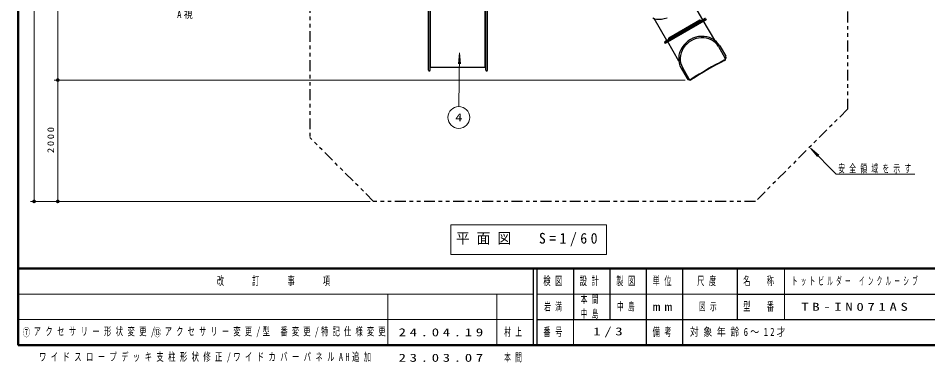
# Model space of a CAD drawing. Units: millimetres on the paper, scale 1:60. Extents: x -385 to 0, y -594 to 267.
# Drawn here: x -385 to -135.1, y -4.9 to 89.8 of the extents above; entities that cross this region are included whole.
import ezdxf
from ezdxf.enums import TextEntityAlignment as Align

# ---------------------------------------------------------------- set-up
doc = ezdxf.new("R2010")
doc.units = ezdxf.units.MM
doc.linetypes.add('USER1', pattern=[4.5, 2.5, -2])
doc.linetypes.add('USER3', pattern=[8, 3, -1, 1, -1, 1, -1])
doc.layers.add('LY_1', color=7, linetype='Continuous', lineweight=25)
doc.styles.add('ＭＳ ゴシック', font='')
doc.styles.get('ＭＳ ゴシック').set_extended_font_data('MS Gothic')

# ---------------------------------------------------------------- blocks, each defined once
blk = doc.blocks.new('filled_dot')
at = {"color": 0, "linetype": 'Continuous', "lineweight": -2, "const_width": 1.25}
blk.add_lwpolyline([(-0.625, 0, 1), (0.625, 0, 1)], format="xyb", close=True, dxfattribs=at)

msp = doc.modelspace()

# ---------------------------------------------------------------- linework, layer by layer
at = {"layer": 'LY_1', "lineweight": 50}
for p, q in [((-385, 267), (-385, 0)), ((-385, 21), (0, 21)), ((-385, 0), (0, 0))]:
    msp.add_line(p, q, dxfattribs=at)
at = {"layer": 'LY_1', "lineweight": 13}
for p, q in [((-380.626, 39.484), (-380.626, 241.025)), ((-374.126, 72.817), (-374.126, 211.025)), ((-263.745, 80.3), (-264.044, 77.315)), ((-263.934, 65.55), (-263.745, 80.3)), ((-263.745, 80.3), (-263.521, 77.308)), ((-201.753, 72.817), (-375.126, 72.817)), ((-374.126, 39.484), (-374.126, 72.817)), ((-167.404, 54.076), (-165.476, 51.778)), ((-167.404, 54.076), (-165.106, 52.148)), ((-160.327, 46.999), (-167.404, 54.076)), ((-160.327, 46.999), (-138.733, 46.999)), ((-288.361, 39.484), (-381.626, 39.484)), ((-266.173, 33.059), (-266.173, 24.925)), ((-223.373, 33.059), (-266.173, 33.059)), ((-223.373, 24.925), (-223.373, 33.059)), ((-266.173, 24.925), (-223.373, 24.925)), ((-174.5, 21), (-174.5, 7)), ((-385, 14), (-243.5, 14)), ((-283.5, 14), (-283.5, 0)), ((-253.5, 14), (-253.5, 0)), ((-242.5, 14), (-187.5, 14)), ((-385, 7), (-243.5, 7)), ((-232.5, 7), (-232.5, 0))]:
    msp.add_line(p, q, dxfattribs=at)
at = {"layer": 'LY_1', "linetype": 'USER3'}
for p, q in [((-157.211, 123.666), (-157.211, 64.782)), ((-304.934, 110.281), (-304.934, 57.058)), ((-157.211, 64.782), (-182.508, 39.484)), ((-287.361, 39.484), (-304.934, 57.058)), ((-182.508, 39.484), (-287.361, 39.484))]:
    msp.add_line(p, q, dxfattribs=at)
at = {"layer": 'LY_1'}
for p, q in [((-272.279, 75.549), (-272.279, 117.698)), ((-271.825, 75.549), (-271.825, 117.698)), ((-271.702, 76.216), (-271.702, 117.698)), ((-256.682, 76.216), (-256.682, 117.698)), ((-256.559, 75.549), (-256.559, 117.698)), ((-256.105, 75.549), (-256.105, 117.698)), ((-196.928, 89.382), (-200.396, 95.387)), ((-206.801, 83.682), (-210.268, 89.687)), ((-196.307, 89.74), (-207.421, 83.323)), ((-195.985, 89.349), (-207.244, 82.849)), ((-196.335, 89.455), (-207.16, 83.205)), ((-197.736, 89.281), (-206.31, 84.331)), ((-197.559, 89.075), (-197.668, 89.263)), ((-193.668, 83.735), (-196.811, 89.18)), ((-196.335, 89.455), (-196.393, 89.556)), ((-196.194, 89.71), (-195.985, 89.349)), ((-207.452, 83.21), (-207.244, 82.849)), ((-207.16, 83.205), (-207.219, 83.306)), ((-203.541, 78.035), (-206.684, 83.48)), ((-206.328, 84.263), (-206.22, 84.075)), ((-192.665, 81.998), (-190.873, 78.894)), ((-192.304, 82.206), (-190.656, 79.351)), ((-271.825, 76.132), (-271.785, 76.132)), ((-256.682, 76.288), (-271.702, 76.288)), ((-256.559, 76.132), (-256.599, 76.132)), ((-202.898, 76.089), (-201.25, 73.234)), ((-202.538, 76.298), (-200.746, 73.194)), ((-243.5, 21), (-243.5, 0)), ((-242.5, 21), (-242.5, 0)), ((-232.5, 21), (-232.5, 7)), ((-222.5, 21), (-222.5, 7)), ((-212.5, 21), (-212.5, 0)), ((-202.5, 21), (-202.5, 7)), ((-187.5, 21), (-187.5, 7)), ((-187.5, 14), (-70, 14)), ((-242.5, 7), (0, 7)), ((-202.5, 7), (-202.5, 0))]:
    msp.add_line(p, q, dxfattribs=at)
at = {"layer": 'LY_1', "linetype": 'USER1', "lineweight": 13}
for p, q in [((-196.236, 89.55), (-196.086, 89.29)), ((-207.293, 83.167), (-207.143, 82.907))]:
    msp.add_line(p, q, dxfattribs=at)
at = {"layer": 'LY_1'}
for points in [[(-210.698, 89.871), (-210.21, 89.669), (-209.636, 89.549), (-208.986, 89.514), (-208.274, 89.563), (-207.515, 89.697), (-206.724, 89.911)], [(-192.304, 82.206), (-192.71, 82.805), (-193.2, 83.341), (-193.765, 83.806), (-194.396, 84.191), (-195.082, 84.489), (-195.811, 84.697), (-196.57, 84.809), (-197.347, 84.824), (-198.129, 84.743), (-198.901, 84.565), (-199.651, 84.295), (-200.366, 83.937), (-201.034, 83.497), (-201.643, 82.982), (-202.183, 82.402), (-202.644, 81.766), (-203.02, 81.085), (-203.302, 80.372), (-203.487, 79.637), (-203.571, 78.894), (-203.553, 78.155), (-203.434, 77.433), (-203.214, 76.741), (-202.898, 76.089)], [(-192.665, 81.998), (-193.043, 82.556), (-193.5, 83.056), (-194.027, 83.489), (-194.615, 83.847), (-195.254, 84.126), (-195.933, 84.319), (-196.64, 84.423), (-197.365, 84.438), (-198.093, 84.362), (-198.813, 84.196), (-199.512, 83.944), (-200.178, 83.611), (-200.8, 83.2), (-201.368, 82.721), (-201.871, 82.18), (-202.301, 81.588), (-202.651, 80.953), (-202.914, 80.288), (-203.086, 79.603), (-203.165, 78.911), (-203.148, 78.222), (-203.036, 77.55), (-202.832, 76.905), (-202.538, 76.298)]]:
    msp.add_lwpolyline(points, dxfattribs=at)
at = {"layer": 'LY_1', "lineweight": 13}
msp.add_circle((-263.972, 62.55), 3, dxfattribs=at)
at = {"layer": 'LY_1'}
for centre, radius, start, end in [((-197.711, 89.238), 0.05, 30, 120), ((-197.603, 89.05), 0.05, 300, 30), ((-196.266, 89.668), 0.0833, 30, 120), ((-207.38, 83.251), 0.0833, 120, 210), ((-206.285, 84.288), 0.05, 120, 210), ((-206.176, 84.1), 0.05, 210, 300), ((-140.653, -19.49), 110.009, 117.26508, 122.73492), ((-140.653, -19.49), 109.893, 117.26508, 122.73492), ((-191.246, 78.679), 0.43, 297.26508, 30), ((-191.377, 78.934), 0.833, 297.26508, 30), ((-272.052, 75.549), 0.227, 180, 0), ((-271.785, 76.216), 0.0833, 270, 0), ((-256.599, 76.216), 0.0833, 180, 270), ((-256.332, 75.549), 0.227, 180, 0), ((-200.528, 73.651), 0.833, 210, 302.73492), ((-200.373, 73.41), 0.43, 210, 302.73492)]:
    msp.add_arc(centre, radius, start, end, dxfattribs=at)
at = {"layer": 'LY_1', "linetype": 'USER1', "lineweight": 13}
for centre, start, end in [((-196.308, 89.508), 30, 120), ((-207.22, 83.208), 120, 210)]:
    msp.add_arc(centre, 0.0833, start, end, dxfattribs=at)

# ---------------------------------------------------------------- block references
at = {"layer": 'LY_1', "lineweight": 13, "xscale": 0.4, "yscale": 0.4}
for p, rotation in [((-374.126, 72.817), 90), ((-374.126, 72.817), 270), ((-380.626, 39.484), 90), ((-374.126, 39.484), 90)]:
    msp.add_blockref('filled_dot', p, dxfattribs=dict(at, rotation=rotation))

# ---------------------------------------------------------------- texts
at = {"layer": 'LY_1', "style": 'ＭＳ ゴシック', "width": 1.35}
msp.add_text('4', height=2.199, dxfattribs=at).set_placement((-263.972, 62.55), align=Align.MIDDLE_CENTER)
at = {"layer": 'LY_1', "style": 'ＭＳ ゴシック', "width": 0.65}
for s, p in [('⑦', (-383.75, 3.5)), ('⑬', (-347.75, 3.5))]:
    msp.add_text(s, height=2.199, dxfattribs=at).set_placement(p, align=Align.MIDDLE_LEFT)
at = {"layer": 'LY_1', "style": 'ＭＳ ゴシック'}
for s, insert, char_height, attachment_point in [('\\T1.5;\\W0.9;A視', (-338.573, 90.741), 1.979, 5), ('\\T1.64;\\W0.6;安全領域を示す', (-159.733, 47.149), 2.199, 7), ('\\T1.5;\\W0.95;平面図\u3000S=1/60', (-264.773, 28.992), 2.933, 4), ('\\T1.64;\\W0.6;改\u3000\u3000訂\u3000\u3000事\u3000\u3000項', (-314.25, 17.5), 2.346, 5), ('\\T1.64;\\W0.6;検図', (-237.5, 17.5), 2.346, 5), ('\\T1.64;\\W0.6;設計', (-227.5, 17.5), 2.346, 5), ('\\T1.64;\\W0.6;製図', (-217.5, 17.5), 2.346, 5), ('\\T1.64;\\W0.6;単位', (-207.5, 17.5), 2.346, 5), ('\\T1.64;\\W0.6;尺度', (-195.25, 17.5), 2.346, 5), ('\\T1.64;\\W0.6;名\u3000称', (-181, 17.5), 2.346, 5), ('\\T1.58;\\W0.5;トットビルダー\\~インクルーシブ', (-154.75, 17.5), 2.199, 5), ('\\T1.64;\\W0.6;本間', (-230.5, 12.5), 2.199, 4), ('\\T1.64;\\W0.6;岩満', (-237.5, 10.5), 2.199, 5), ('\\T1.64;\\W0.6;中島', (-230.5, 8.5), 2.199, 4), ('\\T1.64;\\W0.6;中島', (-217.5, 10.5), 2.199, 5), ('\\T1.5;\\W1.35;mm', (-207.5, 10.5), 2.346, 5), ('\\T1.64;\\W0.6;図示', (-198, 10.5), 2.199, 4), ('\\T1.64;\\W0.6;型\u3000番', (-181, 10.5), 2.346, 5), ('\\T1.5;\\W1.35;TB-IN071AS', (-154.75, 10.5), 2.199, 5), ('\\T1.61;\\W0.65;アクセサリー形状変更/', (-380.75, 3.5), 2.199, 4), ('\\T1.57;\\W0.65;アクセサリー変更/型\\~番変更/特記仕様変更', (-344.75, 3.5), 2.199, 4), ('\\T1.64;\\W0.6;村上', (-251.5, 3.5), 2.199, 4), ('\\T1.64;\\W0.6;番号', (-237.5, 3.5), 2.346, 5), ('\\T1.5;\\W1.35;1/3', (-222.5, 3.5), 2.199, 5), ('\\T1.64;\\W0.6;備考', (-207.5, 3.5), 2.346, 5), ('\\T1.5;\\W0.8;対象年齢6～12才', (-200.5, 3.5), 2.199, 4), ('\\T1.5;\\W1.35;24.04.19', (-280.5, 3.5), 2.199, 4), ('\\T1.61;\\W0.65;ワイドスロープデッキ支柱形状修正/ワイドカバーパネルAH追加', (-379.25, -3.5), 2.199, 4), ('\\T1.5;\\W1.35;23.03.07', (-280.5, -3.5), 2.199, 4), ('\\T1.64;\\W0.6;本間', (-251.5, -3.5), 2.199, 4)]:
    msp.add_mtext(s, dxfattribs=dict(at, insert=insert, char_height=char_height, attachment_point=attachment_point))
at = {"layer": 'LY_1', "insert": (-375.126, 56.574), "char_height": 1.833, "attachment_point": 8, "rotation": 90, "style": 'ＭＳ ゴシック'}
msp.add_mtext('\\T1.33;\\W1.15;2000', dxfattribs=at)

doc.saveas('drawing.dxf')
